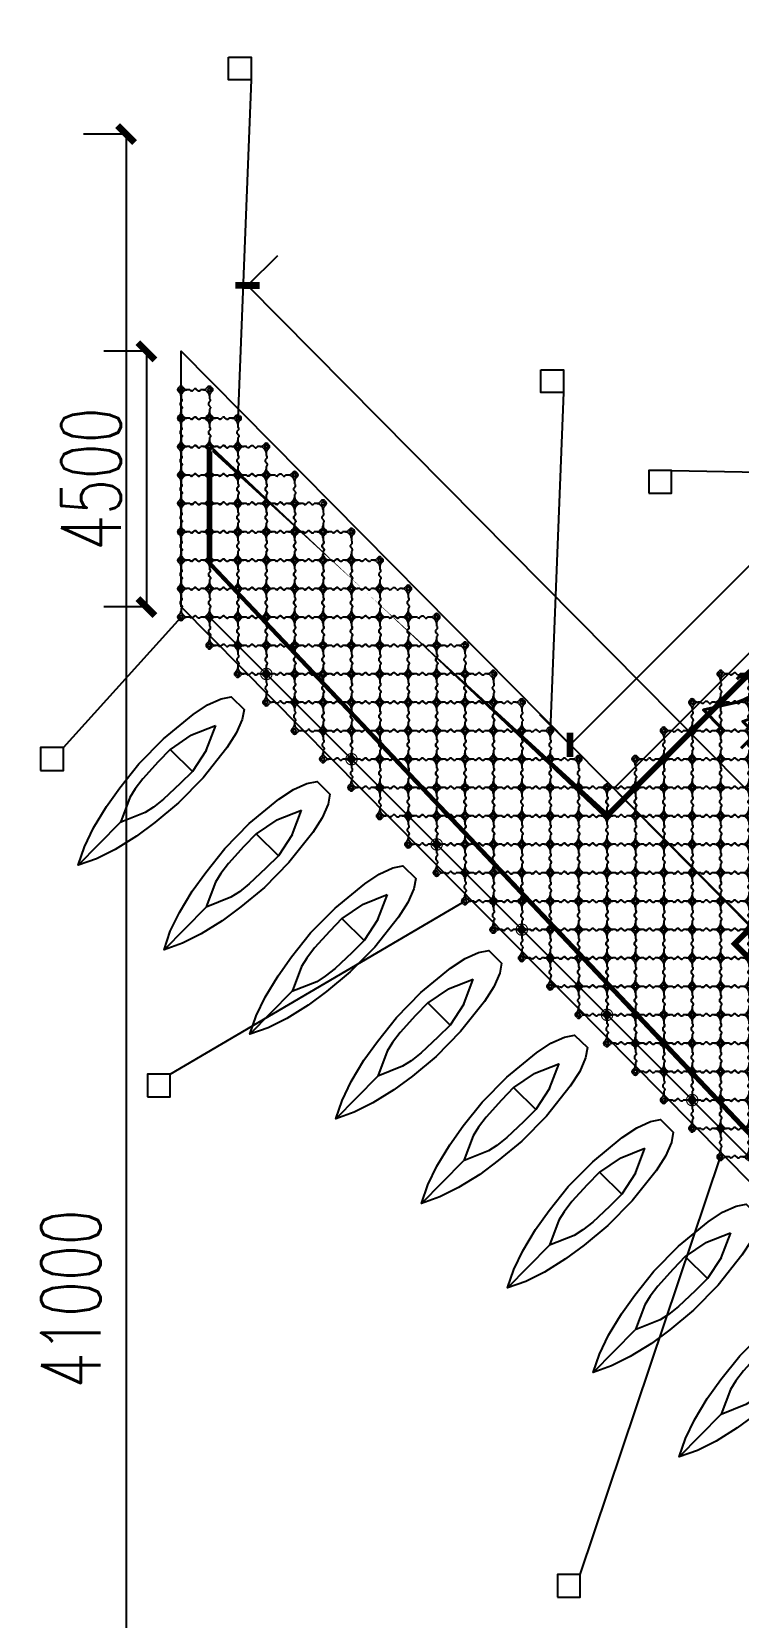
# Model space of a CAD drawing. Extents: x -2575501 to 16617496, y -2334620 to 1078419.
# Drawn here: x 12963301 to 12975743, y 371591 to 399496 of the extents above; entities that cross this region are included whole.
import ezdxf

# ---------------------------------------------------------------- set-up
doc = ezdxf.new("R2010")
doc.units = 0
doc.header["$LTSCALE"] = 10
doc.header["$MEASUREMENT"] = 0
for name, color, linetype in [('W-FLOAT_BOWL浮筒', 253, 'Continuous'), ('固定锚', 5, 'Continuous'), ('平面配景', 7, 'Continuous')]:
    doc.layers.add(name, color=color, linetype=linetype)
doc.styles.add('STANDARD_T3', font='simplex.shx', dxfattribs={"width": 0.7, "bigfont": 'gbcbig.shx'})
doc.dimstyles.new('W__300', dxfattribs={"dimtxt": 1050, "dimasz": 300, "dimexe": 750, "dimexo": 900, "dimgap": 450, "dimtad": 1, "dimdec": 0, "dimzin": 0, "dimdsep": 46, "dimtxsty": 'STANDARD_T3', "dimblk": 'ARCHTICK', "dimcen": 0.09, "dimclrd": 1, "dimclre": 1, "dimclrt": 2, "dimadec": 0, "dimazin": 0, "dimtfac": 1, "dimtdec": 0, "dimtix": 1, "dimtmove": 2, "dimatfit": 3, "dimldrblk": 'ARCHTICK', "dimfxl": 1, "dimtolj": 1, "dimtzin": 0, "dimarcsym": 0})

# ---------------------------------------------------------------- blocks, each defined once
blk = doc.blocks.new('橙浮筒')
at = {"layer": 'W-FLOAT_BOWL浮筒', "color": 30}
for p, q in [((-548.8281207522377, 526.9078105359804), (-526.9078105362132, 548.8281207520049)), ((-548.8281207522377, 473.1676951649133), (-520.5025253165513, 444.8420997299254)), ((-483.6005992665887, 300.6393408069853), (-513.3994007343426, 267.8606591930147)), ((-500, 395.2691193460487), (-500, 351.2660687470343)), ((-483.6005992665887, 329.3606591930147), (-497.3994007343426, 344.539340807125)), ((-481, 307.3660687471274), (-481, 322.6339312531054)), ((-444.7665940290317, 479.497474682983), (-479.4974746834487, 444.7665940290317)), ((-473.1676951665431, 548.8281207520049), (-444.8420997299254, 520.502525317017)), ((-351.2660687472671, 500), (-395.2691193465143, 500)), ((-329.3606591932476, 483.600599266123), (-344.539340807125, 497.3994007341098)), ((-307.3660687468946, 481), (-322.6339312531054, 481)), ((-300.6393408086151, 483.600599266123), (-267.8606591932476, 513.3994007341098)), ((-238.8660687468946, 516), (-261.1339312531054, 516)), ((-199.3606591932476, 483.600599266123), (-232.1393408086151, 513.3994007341098)), ((-192.6339312531054, 481), (-177.3660687468946, 481)), ((-170.6393408086151, 483.600599266123), (-155.460659192875, 497.3994007341098)), ((-104.5798692516983, 500), (-148.7339312527329, 500)), ((-55.23340597096831, 479.497474682983), (-20.50252531655133, 444.7665940290317)), ((-26.83230483531952, 548.8281207520049), (-55.15790027007461, 520.502525317017)), ((13.39940073341131, 297.1393408069853), (-16.39940073434263, 264.3606591930147)), ((0, 395.2691193460487), (0, 351.4660687469877)), ((13.39940073341131, 332.8606591930147), (2.600599265657365, 344.7393408070784)), ((16, 303.8660687471274), (16, 326.1339312531054)), ((48.82812075223774, 473.1676951649133), (20.50252531655133, 444.8420997299254)), ((26.90781053621322, 548.8281207520049), (48.82812075223774, 526.9078105359804)), ((-548.8281207522377, 26.83230483508669), (-520.5025253165513, 55.15790027007461)), ((-516, 261.1339312531054), (-516, 238.8660687471274)), ((-483.6005992665887, 199.3606591930147), (-513.3994007343426, 232.1393408069853)), ((-500, 148.7339312529657), (-500, 104.5798692519311)), ((-483.6005992665887, 170.6393408069853), (-497.3994007343426, 155.4606591931079)), ((-481, 192.6339312531054), (-481, 177.3660687471274)), ((-479.4974746834487, 55.23340597096831), (-444.7665940290317, 20.50252531701699)), ((-351.4660687483847, 0), (-395.2691193465143, 0)), ((-297.1393408086151, -13.39940073387697), (-264.3606591932476, 16.3994007341098)), ((-242.3660687468946, 19), (-257.6339312531054, 19)), ((-202.8606591932476, -13.39940073387697), (-235.6393408086151, 16.3994007341098)), ((-104.5798692516983, 0), (-148.5339312534779, 0)), ((-20.50252531655133, 55.23340597096831), (-55.23340597096831, 20.50252531701699)), ((-19, 257.6339312531054), (-19, 242.3660687471274)), ((13.39940073341131, 202.8606591930147), (-16.39940073434263, 235.6393408069853)), ((0, 148.5339312530123), (0, 104.5798692519311)), ((13.39940073341131, 167.1393408069853), (2.600599265657365, 155.2606591929216)), ((16, 196.1339312531054), (16, 173.8660687471274)), ((48.82812075223774, 26.83230483508669), (20.50252531655133, 55.15790027007461)), ((-526.9078105362132, -48.82812075200491), (-548.8281207522377, -26.90781053598039)), ((-473.1676951665431, -48.82812075200491), (-444.8420997299254, -20.50252531701699)), ((-332.8606591932476, -13.39940073387697), (-344.7393408073112, -2.600599265890196)), ((-303.8660687468946, -16), (-326.1339312531054, -16)), ((-196.1339312531054, -16), (-173.8660687468946, -16)), ((-167.1393408086151, -13.39940073387697), (-155.2606591936201, -2.600599265890196)), ((-26.83230483531952, -48.82812075200491), (-55.15790027007461, -20.50252531701699)), ((48.82812075223774, -26.90781053598039), (26.90781053621322, -48.82812075200491))]:
    blk.add_line(p, q, dxfattribs=at)
for centre, radius, start, end in [((-500.0377528509125, 521.958063066937), 38, 45, 135), ((0.03775284998118877, 521.958063066937), 38, 45, 135), ((-521.9580630678684, 500.0377528499812), 38, 135, 225), ((-524, 500), 7, 90, 270), ((-500, 500), 25, 106.2602047241868, 163.7397952895537), ((-500, 500), 25, 196.2602047104464, 253.7397952758132), ((-570, 395.3446250469424), 70, 0, 45), ((-500, 524), 7, 0, 180), ((-500, 476), 7, 180, 0), ((-430, 395.2691193460487), 70, 135, 180), ((-490, 351.2660687470343), 10, 180, 222.2736890094588), ((-500, 500), 25, 16.26020471044639, 73.7397952758132), ((-500, 500), 25, 286.2602047241868, 343.7397952895536), ((-491, 322.6339312531054), 10, 0, 42.27368900945883), ((-491, 307.3660687471274), 10, 317.7263109905412, 0), ((-476, 500), 7, 270, 90), ((-395.344625047408, 570), 70, 225, 270), ((-395.2691193465143, 430), 70, 90, 135), ((-351.2660687472671, 490), 10, 47.72631097640775, 90), ((-322.6339312531054, 491), 10, 227.7263109764077, 270), ((-307.3660687468946, 491), 10, 270, 312.2736890235922), ((-261.1339312531054, 506), 10, 90, 132.2736890235923), ((-238.8660687468946, 506), 10, 47.72631097640775, 90), ((-192.6339312531054, 491), 10, 227.7263109764077, 270), ((-177.3660687468946, 491), 10, 270, 312.2736890235922), ((-148.7339312527329, 490), 10, 90, 132.2736890235923), ((-104.7308806553483, 430), 70, 45, 90), ((-104.6553749535233, 570), 70, 270, 315), ((-24, 500), 7, 90, 270), ((0, 500), 25, 106.2602047241868, 163.7397952895537), ((0, 500), 25, 196.2602047104464, 253.7397952758132), ((-70, 395.2691193460487), 70, 0, 45), ((0, 524), 7, 0, 180), ((0, 476), 7, 180, 0), ((70, 395.3446250469424), 70, 135, 180), ((10, 351.4660687469877), 10, 180, 222.2736890094588), ((0, 500), 25, 16.26020471044639, 73.7397952758132), ((0, 500), 25, 286.2602047241868, 343.7397952895536), ((6, 326.1339312531054), 10, 0, 42.27368900945883), ((6, 303.8660687471274), 10, 317.7263109905412, 0), ((24, 500), 7, 270, 90), ((21.95806306693703, 500.0377528499812), 38, 315, 45), ((-521.9580630678684, -0.03775285091251135), 38, 135, 225), ((-524, 0), 7, 90, 270), ((-500, 0), 25, 106.2602047241868, 163.7397952895537), ((-570, 104.6553749530576), 70, 315, 0), ((-506, 261.1339312531054), 10, 137.7263109905412, 180), ((-506, 238.8660687471274), 10, 180, 222.2736890094588), ((-500, 24), 7, 0, 180), ((-490, 148.7339312529657), 10, 137.7263109905412, 180), ((-430, 104.7308806539513), 70, 180, 225), ((-500, 0), 25, 16.26020471044639, 73.7397952758132), ((-491, 192.6339312531054), 10, 0, 42.27368900945883), ((-491, 177.3660687471274), 10, 317.7263109905412, 0), ((-476, 0), 7, 270, 90), ((-395.344625047408, -70), 70, 90, 135), ((-395.2691193465143, 70), 70, 225, 270), ((-351.4660687483847, -10), 10, 47.72631097640775, 90), ((-257.6339312531054, 9), 10, 90, 132.2736890235923), ((-242.3660687468946, 9), 10, 47.72631097640775, 90), ((-148.5339312534779, -10), 10, 90, 132.2736890235923), ((-104.7308806553483, 70), 70, 270, 315), ((-104.6553749535233, -70), 70, 45, 90), ((-24, 0), 7, 90, 270), ((0, 0), 25, 106.2602047241868, 163.7397952895537), ((-70, 104.7308806539513), 70, 315, 0), ((-9, 257.6339312531054), 10, 137.7263109905412, 180), ((-9, 242.3660687471274), 10, 180, 222.2736890094588), ((0, 24), 7, 0, 180), ((10, 148.5339312530123), 10, 137.7263109905412, 180), ((70, 104.6553749530576), 70, 180, 225), ((0, 0), 25, 16.26020471044639, 73.7397952758132), ((6, 196.1339312531054), 10, 0, 42.27368900945883), ((6, 173.8660687471274), 10, 317.7263109905412, 0), ((24, 0), 7, 270, 90), ((21.95806306693703, -0.03775285091251135), 38, 315, 45), ((-500.0377528509125, -21.95806306693703), 38, 225, 315), ((-500, 0), 25, 196.2602047104464, 253.7397952758132), ((-500, -24), 7, 180, 0), ((-500, 0), 25, 286.2602047241868, 343.7397952895536), ((-326.1339312531054, -6), 10, 227.7263109764077, 270), ((-303.8660687468946, -6), 10, 270, 312.2736890235922), ((-196.1339312531054, -6), 10, 227.7263109764077, 270), ((-173.8660687468946, -6), 10, 270, 312.2736890235922), ((0.03775284998118877, -21.95806306693703), 38, 225, 315), ((0, 0), 25, 196.2602047104464, 253.7397952758132), ((0, -24), 7, 180, 0), ((0, 0), 25, 286.2602047241868, 343.7397952895536)]:
    blk.add_arc(centre, radius, start, end, dxfattribs=at)
blk = doc.blocks.new('蓝浮筒')
at = {"layer": 'W-FLOAT_BOWL浮筒', "color": 5}
for p, q in [((-548.8281207522377, 526.9078105359804), (-526.9078105362132, 548.8281207520049)), ((-548.8281207522377, 473.1676951649133), (-520.5025253165513, 444.8420997299254)), ((-483.6005992665887, 300.6393408069853), (-513.3994007343426, 267.8606591930147)), ((-500, 395.2691193460487), (-500, 351.2660687470343)), ((-483.6005992665887, 329.3606591930147), (-497.3994007343426, 344.539340807125)), ((-481, 307.3660687471274), (-481, 322.6339312531054)), ((-444.7665940290317, 479.497474682983), (-479.4974746834487, 444.7665940290317)), ((-473.1676951665431, 548.8281207520049), (-444.8420997299254, 520.502525317017)), ((-351.2660687472671, 500), (-395.2691193465143, 500)), ((-329.3606591932476, 483.600599266123), (-344.539340807125, 497.3994007341098)), ((-307.3660687468946, 481), (-322.6339312531054, 481)), ((-300.6393408086151, 483.600599266123), (-267.8606591932476, 513.3994007341098)), ((-238.8660687468946, 516), (-261.1339312531054, 516)), ((-199.3606591932476, 483.600599266123), (-232.1393408086151, 513.3994007341098)), ((-192.6339312531054, 481), (-177.3660687468946, 481)), ((-170.6393408086151, 483.600599266123), (-155.460659192875, 497.3994007341098)), ((-104.5798692516983, 500), (-148.7339312527329, 500)), ((-55.23340597096831, 479.497474682983), (-20.50252531655133, 444.7665940290317)), ((-26.83230483531952, 548.8281207520049), (-55.15790027007461, 520.502525317017)), ((13.39940073341131, 297.1393408069853), (-16.39940073434263, 264.3606591930147)), ((0, 395.2691193460487), (0, 351.4660687469877)), ((13.39940073341131, 332.8606591930147), (2.600599265657365, 344.7393408070784)), ((16, 303.8660687471274), (16, 326.1339312531054)), ((48.82812075223774, 473.1676951649133), (20.50252531655133, 444.8420997299254)), ((26.90781053621322, 548.8281207520049), (48.82812075223774, 526.9078105359804)), ((-548.8281207522377, 26.83230483508669), (-520.5025253165513, 55.15790027007461)), ((-516, 261.1339312531054), (-516, 238.8660687471274)), ((-483.6005992665887, 199.3606591930147), (-513.3994007343426, 232.1393408069853)), ((-500, 148.7339312529657), (-500, 104.5798692519311)), ((-483.6005992665887, 170.6393408069853), (-497.3994007343426, 155.4606591931079)), ((-481, 192.6339312531054), (-481, 177.3660687471274)), ((-479.4974746834487, 55.23340597096831), (-444.7665940290317, 20.50252531701699)), ((-351.4660687483847, 0), (-395.2691193465143, 0)), ((-297.1393408086151, -13.39940073387697), (-264.3606591932476, 16.3994007341098)), ((-242.3660687468946, 19), (-257.6339312531054, 19)), ((-202.8606591932476, -13.39940073387697), (-235.6393408086151, 16.3994007341098)), ((-104.5798692516983, 0), (-148.5339312534779, 0)), ((-20.50252531655133, 55.23340597096831), (-55.23340597096831, 20.50252531701699)), ((-19, 257.6339312531054), (-19, 242.3660687471274)), ((13.39940073341131, 202.8606591930147), (-16.39940073434263, 235.6393408069853)), ((0, 148.5339312530123), (0, 104.5798692519311)), ((13.39940073341131, 167.1393408069853), (2.600599265657365, 155.2606591929216)), ((16, 196.1339312531054), (16, 173.8660687471274)), ((48.82812075223774, 26.83230483508669), (20.50252531655133, 55.15790027007461)), ((-526.9078105362132, -48.82812075200491), (-548.8281207522377, -26.90781053598039)), ((-473.1676951665431, -48.82812075200491), (-444.8420997299254, -20.50252531701699)), ((-332.8606591932476, -13.39940073387697), (-344.7393408073112, -2.600599265890196)), ((-303.8660687468946, -16), (-326.1339312531054, -16)), ((-196.1339312531054, -16), (-173.8660687468946, -16)), ((-167.1393408086151, -13.39940073387697), (-155.2606591936201, -2.600599265890196)), ((-26.83230483531952, -48.82812075200491), (-55.15790027007461, -20.50252531701699)), ((48.82812075223774, -26.90781053598039), (26.90781053621322, -48.82812075200491))]:
    blk.add_line(p, q, dxfattribs=at)
for centre, radius, start, end in [((-500.0377528509125, 521.958063066937), 38, 45, 135), ((0.03775284998118877, 521.958063066937), 38, 45, 135), ((-521.9580630678684, 500.0377528499812), 38, 135, 225), ((-524, 500), 7, 90, 270), ((-500, 500), 25, 106.2602047241868, 163.7397952895537), ((-500, 500), 25, 196.2602047104464, 253.7397952758132), ((-570, 395.3446250469424), 70, 0, 45), ((-500, 524), 7, 0, 180), ((-500, 476), 7, 180, 0), ((-430, 395.2691193460487), 70, 135, 180), ((-490, 351.2660687470343), 10, 180, 222.2736890094588), ((-500, 500), 25, 16.26020471044639, 73.7397952758132), ((-500, 500), 25, 286.2602047241868, 343.7397952895536), ((-491, 322.6339312531054), 10, 0, 42.27368900945883), ((-491, 307.3660687471274), 10, 317.7263109905412, 0), ((-476, 500), 7, 270, 90), ((-395.344625047408, 570), 70, 225, 270), ((-395.2691193465143, 430), 70, 90, 135), ((-351.2660687472671, 490), 10, 47.72631097640775, 90), ((-322.6339312531054, 491), 10, 227.7263109764077, 270), ((-307.3660687468946, 491), 10, 270, 312.2736890235922), ((-261.1339312531054, 506), 10, 90, 132.2736890235923), ((-238.8660687468946, 506), 10, 47.72631097640775, 90), ((-192.6339312531054, 491), 10, 227.7263109764077, 270), ((-177.3660687468946, 491), 10, 270, 312.2736890235922), ((-148.7339312527329, 490), 10, 90, 132.2736890235923), ((-104.7308806553483, 430), 70, 45, 90), ((-104.6553749535233, 570), 70, 270, 315), ((-24, 500), 7, 90, 270), ((0, 500), 25, 106.2602047241868, 163.7397952895537), ((0, 500), 25, 196.2602047104464, 253.7397952758132), ((-70, 395.2691193460487), 70, 0, 45), ((0, 524), 7, 0, 180), ((0, 476), 7, 180, 0), ((70, 395.3446250469424), 70, 135, 180), ((10, 351.4660687469877), 10, 180, 222.2736890094588), ((0, 500), 25, 16.26020471044639, 73.7397952758132), ((0, 500), 25, 286.2602047241868, 343.7397952895536), ((6, 326.1339312531054), 10, 0, 42.27368900945883), ((6, 303.8660687471274), 10, 317.7263109905412, 0), ((24, 500), 7, 270, 90), ((21.95806306693703, 500.0377528499812), 38, 315, 45), ((-521.9580630678684, -0.03775285091251135), 38, 135, 225), ((-524, 0), 7, 90, 270), ((-500, 0), 25, 106.2602047241868, 163.7397952895537), ((-570, 104.6553749530576), 70, 315, 0), ((-506, 261.1339312531054), 10, 137.7263109905412, 180), ((-506, 238.8660687471274), 10, 180, 222.2736890094588), ((-500, 24), 7, 0, 180), ((-490, 148.7339312529657), 10, 137.7263109905412, 180), ((-430, 104.7308806539513), 70, 180, 225), ((-500, 0), 25, 16.26020471044639, 73.7397952758132), ((-491, 192.6339312531054), 10, 0, 42.27368900945883), ((-491, 177.3660687471274), 10, 317.7263109905412, 0), ((-476, 0), 7, 270, 90), ((-395.344625047408, -70), 70, 90, 135), ((-395.2691193465143, 70), 70, 225, 270), ((-351.4660687483847, -10), 10, 47.72631097640775, 90), ((-257.6339312531054, 9), 10, 90, 132.2736890235923), ((-242.3660687468946, 9), 10, 47.72631097640775, 90), ((-148.5339312534779, -10), 10, 90, 132.2736890235923), ((-104.7308806553483, 70), 70, 270, 315), ((-104.6553749535233, -70), 70, 45, 90), ((-24, 0), 7, 90, 270), ((0, 0), 25, 106.2602047241868, 163.7397952895537), ((-70, 104.7308806539513), 70, 315, 0), ((-9, 257.6339312531054), 10, 137.7263109905412, 180), ((-9, 242.3660687471274), 10, 180, 222.2736890094588), ((0, 24), 7, 0, 180), ((10, 148.5339312530123), 10, 137.7263109905412, 180), ((70, 104.6553749530576), 70, 180, 225), ((0, 0), 25, 16.26020471044639, 73.7397952758132), ((6, 196.1339312531054), 10, 0, 42.27368900945883), ((6, 173.8660687471274), 10, 317.7263109905412, 0), ((24, 0), 7, 270, 90), ((21.95806306693703, -0.03775285091251135), 38, 315, 45), ((-500.0377528509125, -21.95806306693703), 38, 225, 315), ((-500, 0), 25, 196.2602047104464, 253.7397952758132), ((-500, -24), 7, 180, 0), ((-500, 0), 25, 286.2602047241868, 343.7397952895536), ((-326.1339312531054, -6), 10, 227.7263109764077, 270), ((-303.8660687468946, -6), 10, 270, 312.2736890235922), ((-196.1339312531054, -6), 10, 227.7263109764077, 270), ((-173.8660687468946, -6), 10, 270, 312.2736890235922), ((0.03775284998118877, -21.95806306693703), 38, 225, 315), ((0, 0), 25, 196.2602047104464, 253.7397952758132), ((0, -24), 7, 180, 0), ((0, 0), 25, 286.2602047241868, 343.7397952895536)]:
    blk.add_arc(centre, radius, start, end, dxfattribs=at)
blk = doc.blocks.new('*U351')
blk.add_blockref('蓝浮筒', (249.9999999981374, -250))
blk = doc.blocks.new('*U352')
at = {"color": 0, "linetype": 'ByBlock', "lineweight": -2, "transparency": 16777216}
for p in [(4.286263797015736e-13, 7000), (3.980102097228898e-13, 6500), (3.673940397442059e-13, 6000), (3.367778697655221e-13, 5500), (3.061616997868383e-13, 5000), (2.755455298081545e-13, 4500), (2.449293598294706e-13, 4000), (2.143131898507868e-13, 3500), (1.83697019872103e-13, 3000), (1.530808498934192e-13, 2500), (1.224646799147353e-13, 2000), (9.184850993605149e-14, 1500), (6.123233995736766e-14, 1000), (3.061616997868383e-14, 500), (0, 0)]:
    blk.add_blockref('*U351', p, dxfattribs=at)
blk = doc.blocks.new('*U353')
blk.add_blockref('蓝浮筒', (249.9999999981374, -250))
blk = doc.blocks.new('*U354')
at = {"color": 0, "linetype": 'ByBlock', "lineweight": -2, "transparency": 16777216}
for p in [(3.673940397442059e-13, 6000), (3.367778697655221e-13, 5500), (3.061616997868383e-13, 5000), (2.755455298081545e-13, 4500), (2.449293598294706e-13, 4000), (2.143131898507868e-13, 3500), (1.83697019872103e-13, 3000), (1.530808498934192e-13, 2500), (1.224646799147353e-13, 2000), (9.184850993605149e-14, 1500), (6.123233995736766e-14, 1000), (3.061616997868383e-14, 500), (0, 0)]:
    blk.add_blockref('*U353', p, dxfattribs=at)
blk = doc.blocks.new('*U355')
blk.add_blockref('蓝浮筒', (249.9999999981374, -250))
blk = doc.blocks.new('*U356')
at = {"color": 0, "linetype": 'ByBlock', "lineweight": -2, "transparency": 16777216}
for p in [(3.061616997868383e-13, 5000), (2.755455298081545e-13, 4500), (2.449293598294706e-13, 4000), (2.143131898507868e-13, 3500), (1.83697019872103e-13, 3000), (1.530808498934192e-13, 2500), (1.224646799147353e-13, 2000), (9.184850993605149e-14, 1500), (6.123233995736766e-14, 1000), (3.061616997868383e-14, 500), (0, 0)]:
    blk.add_blockref('*U355', p, dxfattribs=at)
blk = doc.blocks.new('*U357')
blk.add_blockref('蓝浮筒', (249.9999999981374, -250))
blk = doc.blocks.new('*U358')
at = {"color": 0, "linetype": 'ByBlock', "lineweight": -2, "transparency": 16777216}
for p in [(2.449293598294706e-13, 4000), (2.143131898507868e-13, 3500), (1.83697019872103e-13, 3000), (1.530808498934192e-13, 2500), (1.224646799147353e-13, 2000), (9.184850993605149e-14, 1500), (6.123233995736766e-14, 1000), (3.061616997868383e-14, 500), (0, 0)]:
    blk.add_blockref('*U357', p, dxfattribs=at)
blk = doc.blocks.new('*U359')
blk.add_blockref('蓝浮筒', (249.9999999981374, -250))
blk = doc.blocks.new('*U360')
at = {"color": 0, "linetype": 'ByBlock', "lineweight": -2, "transparency": 16777216}
for p in [(1.530808498934192e-13, 2500), (1.224646799147353e-13, 2000), (9.184850993605149e-14, 1500), (6.123233995736766e-14, 1000), (3.061616997868383e-14, 500), (0, 0)]:
    blk.add_blockref('*U359', p, dxfattribs=at)
blk = doc.blocks.new('*U361')
blk.add_blockref('蓝浮筒', (249.9999999981374, -250))
blk = doc.blocks.new('*U362')
at = {"color": 0, "linetype": 'ByBlock', "lineweight": -2, "transparency": 16777216}
for p in [(1.530808498934192e-13, 2500), (1.224646799147353e-13, 2000), (9.184850993605149e-14, 1500), (6.123233995736766e-14, 1000), (3.061616997868383e-14, 500), (0, 0)]:
    blk.add_blockref('*U361', p, dxfattribs=at)
blk = doc.blocks.new('*U363')
blk.add_blockref('蓝浮筒', (249.9999999981374, -250))
blk = doc.blocks.new('*U364')
at = {"color": 0, "linetype": 'ByBlock', "lineweight": -2, "transparency": 16777216}
for p in [(1.530808498934192e-13, 2500), (1.224646799147353e-13, 2000), (9.184850993605149e-14, 1500), (6.123233995736766e-14, 1000), (3.061616997868383e-14, 500), (0, 0)]:
    blk.add_blockref('*U363', p, dxfattribs=at)
blk = doc.blocks.new('*U365')
blk.add_blockref('蓝浮筒', (249.9999999981374, -250))
blk = doc.blocks.new('*U366')
at = {"color": 0, "linetype": 'ByBlock', "lineweight": -2, "transparency": 16777216}
for p in [(1.530808498934192e-13, 2500), (1.224646799147353e-13, 2000), (9.184850993605149e-14, 1500), (6.123233995736766e-14, 1000), (3.061616997868383e-14, 500), (0, 0)]:
    blk.add_blockref('*U365', p, dxfattribs=at)
blk = doc.blocks.new('*U367')
blk.add_blockref('蓝浮筒', (249.9999999981374, -250))
blk = doc.blocks.new('*U368')
at = {"color": 0, "linetype": 'ByBlock', "lineweight": -2, "transparency": 16777216}
for p in [(1.530808498934192e-13, 2500), (1.224646799147353e-13, 2000), (9.184850993605149e-14, 1500), (6.123233995736766e-14, 1000), (3.061616997868383e-14, 500), (0, 0)]:
    blk.add_blockref('*U367', p, dxfattribs=at)
blk = doc.blocks.new('*U369')
blk.add_blockref('蓝浮筒', (249.9999999981374, -250))
blk = doc.blocks.new('*U370')
at = {"color": 0, "linetype": 'ByBlock', "lineweight": -2, "transparency": 16777216}
for p in [(1.530808498934192e-13, 2500), (1.224646799147353e-13, 2000), (9.184850993605149e-14, 1500), (6.123233995736766e-14, 1000), (3.061616997868383e-14, 500), (0, 0)]:
    blk.add_blockref('*U369', p, dxfattribs=at)
blk = doc.blocks.new('*U371')
blk.add_blockref('蓝浮筒', (249.9999999981374, -250))
blk = doc.blocks.new('*U372')
at = {"color": 0, "linetype": 'ByBlock', "lineweight": -2, "transparency": 16777216}
for p in [(1.530808498934192e-13, 2500), (1.224646799147353e-13, 2000), (9.184850993605149e-14, 1500), (6.123233995736766e-14, 1000), (3.061616997868383e-14, 500), (0, 0)]:
    blk.add_blockref('*U371', p, dxfattribs=at)
blk = doc.blocks.new('*U373')
blk.add_blockref('蓝浮筒', (249.9999999981374, -250))
blk = doc.blocks.new('*U374')
at = {"color": 0, "linetype": 'ByBlock', "lineweight": -2, "transparency": 16777216}
for p in [(1.530808498934192e-13, 2500), (1.224646799147353e-13, 2000), (9.184850993605149e-14, 1500), (6.123233995736766e-14, 1000), (3.061616997868383e-14, 500), (0, 0)]:
    blk.add_blockref('*U373', p, dxfattribs=at)
blk = doc.blocks.new('*U375')
blk.add_blockref('蓝浮筒', (249.9999999981374, -250))
blk = doc.blocks.new('*U376')
at = {"color": 0, "linetype": 'ByBlock', "lineweight": -2, "transparency": 16777216}
for p in [(1.530808498934192e-13, 2500), (1.224646799147353e-13, 2000), (9.184850993605149e-14, 1500), (6.123233995736766e-14, 1000), (3.061616997868383e-14, 500), (0, 0)]:
    blk.add_blockref('*U375', p, dxfattribs=at)
blk = doc.blocks.new('*U377')
blk.add_blockref('蓝浮筒', (249.9999999981374, -250))
blk = doc.blocks.new('*U378')
at = {"color": 0, "linetype": 'ByBlock', "lineweight": -2, "transparency": 16777216}
for p in [(1.530808498934192e-13, 2500), (1.224646799147353e-13, 2000), (9.184850993605149e-14, 1500), (6.123233995736766e-14, 1000), (3.061616997868383e-14, 500), (0, 0)]:
    blk.add_blockref('*U377', p, dxfattribs=at)
blk = doc.blocks.new('*U379')
blk.add_blockref('蓝浮筒', (249.9999999981374, -250))
blk = doc.blocks.new('*U380')
at = {"color": 0, "linetype": 'ByBlock', "lineweight": -2, "transparency": 16777216}
for p in [(1.530808498934192e-13, 2500), (1.224646799147353e-13, 2000), (9.184850993605149e-14, 1500), (6.123233995736766e-14, 1000), (3.061616997868383e-14, 500), (0, 0)]:
    blk.add_blockref('*U379', p, dxfattribs=at)
blk = doc.blocks.new('*U381')
blk.add_blockref('蓝浮筒', (249.9999999981374, -250))
blk = doc.blocks.new('*U382')
at = {"color": 0, "linetype": 'ByBlock', "lineweight": -2, "transparency": 16777216}
for p in [(1.530808498934192e-13, 2500), (1.224646799147353e-13, 2000), (9.184850993605149e-14, 1500), (6.123233995736766e-14, 1000), (3.061616997868383e-14, 500), (0, 0)]:
    blk.add_blockref('*U381', p, dxfattribs=at)
blk = doc.blocks.new('*U383')
blk.add_blockref('蓝浮筒', (249.9999999981374, -250))
blk = doc.blocks.new('*U384')
at = {"color": 0, "linetype": 'ByBlock', "lineweight": -2, "transparency": 16777216}
for p in [(1.530808498934192e-13, 2500), (1.224646799147353e-13, 2000), (9.184850993605149e-14, 1500), (6.123233995736766e-14, 1000), (3.061616997868383e-14, 500), (0, 0)]:
    blk.add_blockref('*U383', p, dxfattribs=at)
blk = doc.blocks.new('*U385')
blk.add_blockref('蓝浮筒', (249.9999999981374, -250))
blk = doc.blocks.new('*U386')
at = {"color": 0, "linetype": 'ByBlock', "lineweight": -2, "transparency": 16777216}
for p in [(1.530808498934192e-13, 2500), (1.224646799147353e-13, 2000), (9.184850993605149e-14, 1500), (6.123233995736766e-14, 1000), (3.061616997868383e-14, 500), (0, 0)]:
    blk.add_blockref('*U385', p, dxfattribs=at)
blk = doc.blocks.new('*U387')
blk.add_blockref('蓝浮筒', (249.9999999981374, -250))
blk = doc.blocks.new('*U388')
at = {"color": 0, "linetype": 'ByBlock', "lineweight": -2, "transparency": 16777216}
for p in [(1.530808498934192e-13, 2500), (1.224646799147353e-13, 2000), (9.184850993605149e-14, 1500), (6.123233995736766e-14, 1000), (3.061616997868383e-14, 500), (0, 0)]:
    blk.add_blockref('*U387', p, dxfattribs=at)
blk = doc.blocks.new('*U389')
blk.add_blockref('蓝浮筒', (249.9999999981374, -250))
blk = doc.blocks.new('*U390')
at = {"color": 0, "linetype": 'ByBlock', "lineweight": -2, "transparency": 16777216}
for p in [(1.530808498934192e-13, 2500), (1.224646799147353e-13, 2000), (9.184850993605149e-14, 1500), (6.123233995736766e-14, 1000), (3.061616997868383e-14, 500), (0, 0)]:
    blk.add_blockref('*U389', p, dxfattribs=at)
blk = doc.blocks.new('_ArchTick')
at = {"color": 0, "linetype": 'ByBlock', "const_width": 0.4}
blk.add_lwpolyline([(-0.5, -0.5), (0.5, 0.5)], dxfattribs=at)
blk = doc.blocks.new('*D611')
at = {"color": 1, "lineweight": -2, "transparency": 16777216}
for p, q in [((12967099.82447482, 395029.5948425429), (12967633.53693494, 395557.9432218494)), ((12984600.53514388, 377352.6288277358), (12967100.53514388, 395030.2983690137)), ((12984599.82447483, 377351.925301265), (12985133.53693495, 377880.2736805715))]:
    blk.add_line(p, q, dxfattribs=at)
at = {"layer": 'Defpoints', "color": 0, "transparency": 16777216}
for p in [(12967100.53514388, 395030.2983690137), (12965930.38012832, 393871.9040046204), (12983430.38012833, 376194.2344633425)]:
    blk.add_point(p, dxfattribs=at)
at = {"color": 1, "lineweight": -2, "transparency": 16777216, "xscale": 300, "yscale": 300, "zscale": 300}
for p, rotation in [((12967100.53514388, 395030.2983690137), 134.710622436355), ((12984600.53514388, 377352.6288277358), 314.710622436355)]:
    blk.add_blockref('_ArchTick', p, dxfattribs=dict(at, rotation=rotation))
at = {"transparency": 16777216, "insert": (12976543.43747226, 386877.4019070631), "char_height": 1050, "attachment_point": 5, "rotation": 314.710622436355, "style": 'STANDARD_T3'}
blk.add_mtext('\\A1;24875', dxfattribs=at)
blk = doc.blocks.new('*D612')
at = {"color": 1, "lineweight": -2, "transparency": 16777216}
for p, q in [((12965320.98119157, 393871.9040046216), (12964570.98119157, 393871.9040046216)), ((12965320.98119157, 393871.9040046216), (12965320.98119157, 389371.9040046214)), ((12965320.98119157, 389371.9040046214), (12964570.98119157, 389371.9040046214))]:
    blk.add_line(p, q, dxfattribs=at)
at = {"layer": 'Defpoints', "color": 0, "transparency": 16777216}
for p in [(12965930.38012833, 393871.9040046216), (12965320.98119157, 389371.9040046214), (12965930.38012833, 389371.9040046214)]:
    blk.add_point(p, dxfattribs=at)
at = {"color": 1, "lineweight": -2, "transparency": 16777216, "xscale": 300, "yscale": 300, "zscale": 300}
for p, rotation in [((12965320.98119157, 393871.9040046216), 90), ((12965320.98119157, 389371.9040046214), 270)]:
    blk.add_blockref('_ArchTick', p, dxfattribs=dict(at, rotation=rotation))
at = {"transparency": 16777216, "insert": (12964345.98119156, 391621.9040046177), "char_height": 1050, "attachment_point": 5, "rotation": 90, "style": 'STANDARD_T3'}
blk.add_mtext('\\A1;4500', dxfattribs=at)
blk = doc.blocks.new('*D613')
at = {"color": 1, "lineweight": -2, "transparency": 16777216}
for p, q in [((12965930.38012832, 354158.8822697364), (12965930.38012832, 353407.8822697364)), ((12965930.38012832, 354157.8822697364), (12983430.38012833, 354157.8822697364)), ((12983430.38012833, 354158.8822697364), (12983430.38012833, 353407.8822697364))]:
    blk.add_line(p, q, dxfattribs=at)
at = {"layer": 'Defpoints', "color": 0, "transparency": 16777216}
for p in [(12965930.38012832, 389371.9040046213), (12983430.38012833, 371694.2344633434), (12983430.38012833, 354157.8822697364)]:
    blk.add_point(p, dxfattribs=at)
at = {"color": 1, "lineweight": -2, "transparency": 16777216, "xscale": 300, "yscale": 300, "zscale": 300, "rotation": 180}
blk.add_blockref('_ArchTick', (12965930.38012832, 354157.8822697364), dxfattribs=at)
at = {"color": 1, "lineweight": -2, "transparency": 16777216, "xscale": 300, "yscale": 300, "zscale": 300}
blk.add_blockref('_ArchTick', (12983430.38012833, 354157.8822697364), dxfattribs=at)
at = {"transparency": 16777216, "insert": (12974680.38012833, 355132.8822697364), "char_height": 1050, "attachment_point": 5, "style": 'STANDARD_T3'}
blk.add_mtext('\\A1;17500', dxfattribs=at)
blk = doc.blocks.new('*D623')
at = {"color": 1, "lineweight": -2, "transparency": 16777216}
for p, q in [((12984801.72033444, 398964.8320672745), (12984270.68314211, 399495.8692602953)), ((12972780.19793958, 386944.7239017887), (12984801.01322766, 398965.5391740566)), ((12972780.90504636, 386944.0167950066), (12972249.86785404, 387475.0539880274))]:
    blk.add_line(p, q, dxfattribs=at)
at = {"layer": 'Defpoints', "color": 0, "transparency": 16777216}
for p in [(12984801.01322766, 398965.5391740566), (12985571.18537446, 398195.3670262368), (12973550.37008639, 386174.551753968)]:
    blk.add_point(p, dxfattribs=at)
at = {"color": 1, "lineweight": -2, "transparency": 16777216, "xscale": 300, "yscale": 300, "zscale": 300}
for p, rotation in [((12984801.01322766, 398965.5391740566), 44.99999996232145), ((12972780.19793958, 386944.7239017887), 224.9999999623215)]:
    blk.add_blockref('_ArchTick', p, dxfattribs=dict(at, rotation=rotation))
at = {"transparency": 16777216, "insert": (12978101.17647241, 393644.5606500348), "char_height": 1050, "attachment_point": 5, "rotation": 44.99999996232145, "style": 'STANDARD_T3'}
blk.add_mtext('\\A1;17000', dxfattribs=at)
blk = doc.blocks.new('*D626')
at = {"color": 1, "lineweight": -2, "transparency": 16777216}
for p, q in [((12965930.38012832, 351176.025492873), (12965930.38012832, 350425.025492873)), ((12965930.38012832, 351175.025492873), (13075930.38012833, 351175.025492873)), ((13075930.38012833, 351176.025492873), (13075930.38012833, 350425.025492873))]:
    blk.add_line(p, q, dxfattribs=at)
at = {"layer": 'Defpoints', "color": 0, "transparency": 16777216}
for p in [(12965930.38012832, 389371.9040046213), (13075930.38012833, 389371.9040046213), (13075930.38012833, 351175.025492873)]:
    blk.add_point(p, dxfattribs=at)
at = {"color": 1, "lineweight": -2, "transparency": 16777216, "xscale": 300, "yscale": 300, "zscale": 300, "rotation": 180}
blk.add_blockref('_ArchTick', (12965930.38012832, 351175.025492873), dxfattribs=at)
at = {"color": 1, "lineweight": -2, "transparency": 16777216, "xscale": 300, "yscale": 300, "zscale": 300}
blk.add_blockref('_ArchTick', (13075930.38012833, 351175.025492873), dxfattribs=at)
at = {"transparency": 16777216, "insert": (13020930.38012833, 352150.025492873), "char_height": 1050, "attachment_point": 5, "style": 'STANDARD_T3'}
blk.add_mtext('\\A1;110000', dxfattribs=at)
blk = doc.blocks.new('*D629')
at = {"color": 1, "lineweight": -2, "transparency": 16777216}
for p, q in [((12964965.84686909, 397694.2344633436), (12964214.84686909, 397694.2344633436)), ((12964964.84686909, 397694.2344633436), (12964964.84686909, 356694.2344633435)), ((12964965.84686909, 356694.2344633435), (12964214.84686909, 356694.2344633435))]:
    blk.add_line(p, q, dxfattribs=at)
at = {"layer": 'Defpoints', "color": 0, "transparency": 16777216}
for p in [(12985930.38012834, 397694.2344633436), (12964964.84686909, 356694.2344633435), (12993430.38012834, 356694.2344633435)]:
    blk.add_point(p, dxfattribs=at)
at = {"color": 1, "lineweight": -2, "transparency": 16777216, "xscale": 300, "yscale": 300, "zscale": 300}
for p, rotation in [((12964964.84686909, 397694.2344633436), 90), ((12964964.84686909, 356694.2344633435), 270)]:
    blk.add_blockref('_ArchTick', p, dxfattribs=dict(at, rotation=rotation))
at = {"transparency": 16777216, "insert": (12963989.84686908, 377194.2344633398), "char_height": 1050, "attachment_point": 5, "rotation": 90, "style": 'STANDARD_T3'}
blk.add_mtext('\\A1;41000', dxfattribs=at)
blk = doc.blocks.new('渔船')
at = {"layer": '平面配景'}
for p, q in [((-809.9512368291616, 200.4813605154632), (-377.7675869846717, 287.3588255643845)), ((-377.7675869846717, 287.3588255643845), (-377.7675869846717, -265.020219653903)), ((-377.7675869846717, 287.3588255643845), (-70.2617688337341, 283.3180132365669)), ((-70.2617688337341, 283.3180132365669), (332.2031390210614, 267.5588451579679)), ((-809.9512368291616, -178.1427546049235), (-1240.632602952421, 10.36899641156197)), ((-809.9512368291616, 200.4813605154632), (-1236.993614383042, 11.25145300902659)), ((332.2031390210614, 267.5588451579679), (553.2355733541772, 240.0813213285292)), ((553.2355733541772, 240.0813213285292), (726.5864222198725, 200.4813605154632)), ((726.5864222198725, 200.4813605154632), (1153.628799773753, 11.25145300902659)), ((726.5864222198725, -178.1427546049235), (1157.267788343132, 10.36899641156197)), ((2209.968627776951, 10.96726233884692), (1156.00507642515, 10.96726233884692)), ((-809.9512368291616, -178.1427546049235), (-377.7675869846717, -265.020219653903)), ((-377.7675869846717, -265.020219653903), (-70.2617688337341, -260.9794073260855)), ((-70.2617688337341, -260.9794073260855), (332.2031390210614, -245.2202392474283)), ((332.2031390210614, -245.2202392474283), (553.2355733541772, -217.7427154179895)), ((553.2355733541772, -217.7427154179895), (726.5864222198725, -178.1427546049235))]:
    blk.add_line(p, q, dxfattribs=at)
blk.add_lwpolyline([(190.3706263126805, -477.9710293321405), (726.5864222198725, -423.015981673263), (1129.051330074668, -359.5752281258465), (1555.357030663639, -257.3426762309973), (1902.462809626944, -138.9468750247615), (2209.968627776951, 10.96726233884692), (1902.462809626944, 160.8813997024554), (1555.357030663639, 279.2772009087494), (1129.051330074668, 381.9138340363861), (726.5864222198725, 444.9505063509569), (190.3706263126805, 500.3096352426219), (-425.0450912201777, 500.3096352426219), (-1095.819937644526, 429.1913382722996), (-1395.648212372325, 366.1546659576707), (-1640.117358207703, 271.5996574858436), (-1790.031495571136, 168.9630243582069), (-1790.031495571136, -146.6244184476673), (-1640.117358207703, -249.2610515752458), (-1395.648212372325, -343.8160600471892), (-1095.819937644526, -406.8527323618182), (-425.0450912201777, -477.9710293321405)], close=True, dxfattribs=at)
blk = doc.blocks.new('*U632')
at = {"rotation": 180}
blk.add_blockref('渔船', (209.9685661029071, 11.16930295526981), dxfattribs=at)
blk = doc.blocks.new('*U633')
at = {"color": 0, "linetype": 'ByBlock', "lineweight": -2, "transparency": 16777216}
for p in [(0, 0), (-1.298737930495768e-13, -2121), (-2.597475860991536e-13, -4242), (-3.896213791487304e-13, -6363), (-5.194951721983073e-13, -8484), (-6.49368965247884e-13, -10605), (-7.792427582974608e-13, -12726), (-9.091165513470377e-13, -14847), (-1.038990344396615e-12, -16968), (-1.168864137446191e-12, -19089), (-1.298737930495768e-12, -21210)]:
    blk.add_blockref('*U632', p, dxfattribs=at)
blk = doc.blocks.new('*U634')
at = {"color": 5, "const_width": 20, "elevation": -1e-08}
blk.add_lwpolyline([(636.3961030705192, -70.71067811609032, 1), (777.8174593078442, 70.71067812120367, 1)], format="xyb", close=True, dxfattribs=at)
blk = doc.blocks.new('*U635')
at = {"color": 0, "linetype": 'ByBlock', "lineweight": -2, "transparency": 16777216, "rotation": 135.0000000000063}
for p in [(12968432.64529936, 387191.9692923084), (12969932.41878226, 385692.1958094119), (12971432.19226515, 384192.4223265154), (12972931.96574805, 382692.6488436189), (12974431.73923095, 381192.8753607224), (12975931.51271384, 379693.1018778259), (12977431.28619674, 378193.3283949294), (12978931.05967964, 376693.5549120329), (12980430.83316253, 375193.7814291364), (12981930.60664543, 373694.0079462399), (12983430.38012833, 372194.2344633434)]:
    blk.add_blockref('*U634', p, dxfattribs=at)

msp = doc.modelspace()

# ---------------------------------------------------------------- linework, layer by layer
at = {"color": 6, "const_width": 100}
for points in [[(12985430.38012833, 397694.2344633434), (12973430.38012833, 385694.2344633434), (12966430.38012833, 392694.2344633434), (12966430.38012832, 389194.2344633434), (12983430.38012833, 372194.2344633434), (12993930.38012833, 372194.2344633434), (12993930.38012833, 357194.2344633434), (12996930.38012833, 357194.2344633434), (12996930.38012833, 372194.2344633434), (13044930.38012832, 372194.2344633434), (13044930.38012833, 357194.2344633434), (13047930.38012833, 357194.2344633434), (13047930.38012832, 372194.2344633434), (13058430.38012833, 372194.2344633434), (13075430.38012833, 389194.2344633434), (13075430.38012833, 392694.2344633434), (13068180.27007797, 385444.124412993), (13054430.38012832, 399194.2344633434)], [(13052430.38012832, 397194.2344633434), (13065930.38012833, 383694.2344633434), (13066203.27975734, 383421.3348343391), (13065930.38012833, 383194.2344633434), (13058930.38012833, 376194.2344633434), (13058430.38012833, 375194.2344633434), (12983430.38012832, 375194.2344633434), (12982930.38012832, 376194.2344633434), (12975930.38012832, 383194.2344633434), (12975680.38012832, 383444.2344633434), (12975930.38012832, 383694.2344633434), (12987930.38012833, 395694.2344633434)]]:
    msp.add_lwpolyline(points, dxfattribs=at)
for points in [[(12973550.37008638, 386174.5517539699), (12976378.79720927, 383346.1246273639), (12988399.61249735, 395366.9398996299), (12985571.18537446, 398195.3670262368)], [(12983430.38012833, 376194.2344633434), (12983430.38012833, 371694.2344633434), (12965930.38012832, 389371.9040046213), (12965930.38012832, 393871.9040046213)]]:
    msp.add_lwpolyline(points, close=True)
msp.add_lwpolyline([(12983430.38012833, 372194.2344633434), (12966430.38012832, 389194.2344633434)])
at = {"layer": '固定锚'}
for points in [[(12966763.48265577, 399047.4163076039), (12967163.48265577, 399047.4163076039), (12967163.48265577, 398647.4163076039), (12966763.48265577, 398647.4163076039)], [(12972263.48265577, 393547.4163076039), (12972663.48265577, 393547.4163076039), (12972663.48265577, 393147.4163076039), (12972263.48265577, 393147.4163076039)], [(12974165.07870523, 391375.148071399), (12974565.07870523, 391375.148071399), (12974565.07870523, 391775.148071399), (12974165.07870523, 391775.148071399)], [(12963458.18404853, 386496.4828516673), (12963858.18404853, 386496.4828516673), (12963858.18404853, 386896.4828516673), (12963458.18404853, 386896.4828516673)], [(12965338.02041741, 380750.3198026698), (12965738.02041741, 380750.3198026698), (12965738.02041741, 381150.3198026698), (12965338.02041741, 381150.3198026698)], [(12972557.73565295, 371944.0074922126), (12972957.73565295, 371944.0074922126), (12972957.73565295, 372344.0074922126), (12972557.73565295, 372344.0074922126)]]:
    msp.add_lwpolyline(points, close=True, dxfattribs=at)
for points in [[(12967163.48265577, 398647.4163076039), (12966930.38012833, 392694.2344633434)], [(12972663.48265577, 393147.4163076039), (12972430.38012833, 387194.2344633434)], [(12974565.07870523, 391775.148071399), (12978930.38012833, 391694.2344633434)], [(12963858.18404853, 386896.4828516673), (12965930.38012832, 389194.2344633434)], [(12965738.02041741, 381150.3198026698), (12970930.38012832, 384194.2344633434)], [(12972957.73565295, 372344.0074922126), (12975430.38012832, 379694.2344633434)]]:
    msp.add_lwpolyline(points, dxfattribs=at)

# ---------------------------------------------------------------- block references
for name, p in [('橙浮筒', (12966430.38012833, 392694.2344633434)), ('*U390', (12966180.38012832, 389944.2344633434)), ('橙浮筒', (12966930.38012833, 392194.2344633434)), ('*U388', (12966680.38012832, 389444.2344633434)), ('橙浮筒', (12967430.38012833, 391694.2344633434)), ('*U386', (12967180.38012832, 388944.2344633434)), ('橙浮筒', (12967930.38012833, 391194.2344633434)), ('*U384', (12967680.38012832, 388444.2344633434)), ('橙浮筒', (12968430.38012833, 390694.2344633434)), ('*U382', (12968180.38012832, 387944.2344633434)), ('橙浮筒', (12968930.38012833, 390194.2344633434)), ('*U380', (12968680.38012832, 387444.2344633434)), ('橙浮筒', (12969430.38012833, 389694.2344633434)), ('橙浮筒', (12966430.38012832, 389194.2344633434)), ('*U378', (12969180.38012832, 386944.2344633434)), ('橙浮筒', (12969930.38012833, 389194.2344633434)), ('橙浮筒', (12966930.38012832, 388694.2344633434)), ('*U376', (12969680.38012832, 386444.2344633434)), ('橙浮筒', (12970430.38012833, 388694.2344633434)), ('橙浮筒', (12967430.38012832, 388194.2344633434)), ('*U374', (12970180.38012832, 385944.2344633434)), ('橙浮筒', (12970930.38012833, 388194.2344633434)), ('*U635', (-500, 500)), ('橙浮筒', (12967930.38012832, 387694.2344633434)), ('*U372', (12970680.38012832, 385444.2344633434)), ('橙浮筒', (12971430.38012833, 387694.2344633434)), ('橙浮筒', (12975930.38012833, 387694.2344633434)), ('橙浮筒', (12968430.38012832, 387194.2344633434)), ('*U370', (12971180.38012832, 384944.2344633434)), ('橙浮筒', (12971930.38012833, 387194.2344633434)), ('橙浮筒', (12975430.38012833, 387194.2344633434)), ('*U352', (12975680.38012832, 380444.2344633434)), ('橙浮筒', (12968930.38012832, 386694.2344633434)), ('*U368', (12971680.38012832, 384444.2344633434)), ('橙浮筒', (12972430.38012833, 386694.2344633434)), ('橙浮筒', (12974930.38012833, 386694.2344633434)), ('*U354', (12975180.38012832, 380944.2344633434)), ('橙浮筒', (12969430.38012832, 386194.2344633434)), ('*U366', (12972180.38012832, 383944.2344633434)), ('橙浮筒', (12972930.38012833, 386194.2344633434)), ('橙浮筒', (12974430.38012833, 386194.2344633434)), ('*U356', (12974680.38012832, 381444.2344633434)), ('橙浮筒', (12969930.38012832, 385694.2344633434)), ('*U364', (12972680.38012832, 383444.2344633434)), ('橙浮筒', (12973430.38012833, 385694.2344633434)), ('橙浮筒', (12973930.38012833, 385694.2344633434)), ('*U358', (12974180.38012832, 381944.2344633434)), ('橙浮筒', (12970430.38012832, 385194.2344633434)), ('*U362', (12973180.38012832, 382944.2344633434)), ('橙浮筒', (12970930.38012832, 384694.2344633434)), ('*U360', (12973680.38012832, 382444.2344633434)), ('橙浮筒', (12971430.38012832, 384194.2344633434)), ('橙浮筒', (12971930.38012832, 383694.2344633434)), ('橙浮筒', (12972430.38012832, 383194.2344633434)), ('橙浮筒', (12972930.38012832, 382694.2344633434)), ('橙浮筒', (12973430.38012832, 382194.2344633434)), ('橙浮筒', (12973930.38012832, 381694.2344633434)), ('橙浮筒', (12974430.38012832, 381194.2344633434)), ('橙浮筒', (12974930.38012832, 380694.2344633434)), ('橙浮筒', (12975430.38012832, 380194.2344633434)), ('橙浮筒', (12975930.38012832, 379694.2344633434))]:
    msp.add_blockref(name, p)
at = {"xscale": -1, "rotation": 225.4483042010445}
msp.add_blockref('*U633', (12980639.20285568, 371373.2722981196), dxfattribs=at)

# ---------------------------------------------------------------- dimensions: what is measured, and where the dimension line sits
for p1, p2, distance, picture, middle in [((12973550.37008638, 386174.5517539689), (12985571.18537446, 398195.3670262368), 1089.1878960870151, '*D623', (12978101.17647241, 393644.5606500348)), ((12983430.38012833, 376194.2344633434), (12965930.38012832, 393871.9040046213), -1646.5540573865019, '*D611', (12976543.43747226, 386877.4019070631)), ((12965930.38012832, 393871.9040046213), (12965930.38012832, 389371.9040046213), -609.3989367503673, '*D612', (12964345.98119156, 391621.9040046177)), ((12965930.38012832, 389371.9040046213), (13075930.38012833, 389371.9040046213), -38196.878511748335, '*D626', (13020930.38012833, 352150.025492873))]:
    dim = msp.add_aligned_dim(p1=p1, p2=p2, distance=distance, dimstyle='W__300', override={"dimclrt": 256, "dimfxlon": 1})
    dim.commit()
    dim.dimension.update_dxf_attribs({"geometry": picture, "text_midpoint": middle})
dim = msp.add_linear_dim(base=(12964964.84686909, 356694.2344633435), p1=(12985930.38012833, 397694.2344633434), p2=(12993430.38012833, 356694.2344633434), angle=90, dimstyle='W__300', override={"dimclrt": 256, "dimfxlon": 1})
dim.commit()
dim.dimension.update_dxf_attribs({"geometry": '*D629', "text_midpoint": (12963989.84686908, 377194.2344633398)})
dim = msp.add_linear_dim(base=(12983430.38012833, 354157.8822697364), p1=(12965930.38012832, 389371.9040046213), p2=(12983430.38012833, 371694.2344633434), dimstyle='W__300', override={"dimclrt": 256, "dimfxlon": 1})
dim.commit()
dim.dimension.update_dxf_attribs({"geometry": '*D613', "text_midpoint": (12974680.38012833, 355132.8822697364)})

doc.saveas('drawing.dxf')
